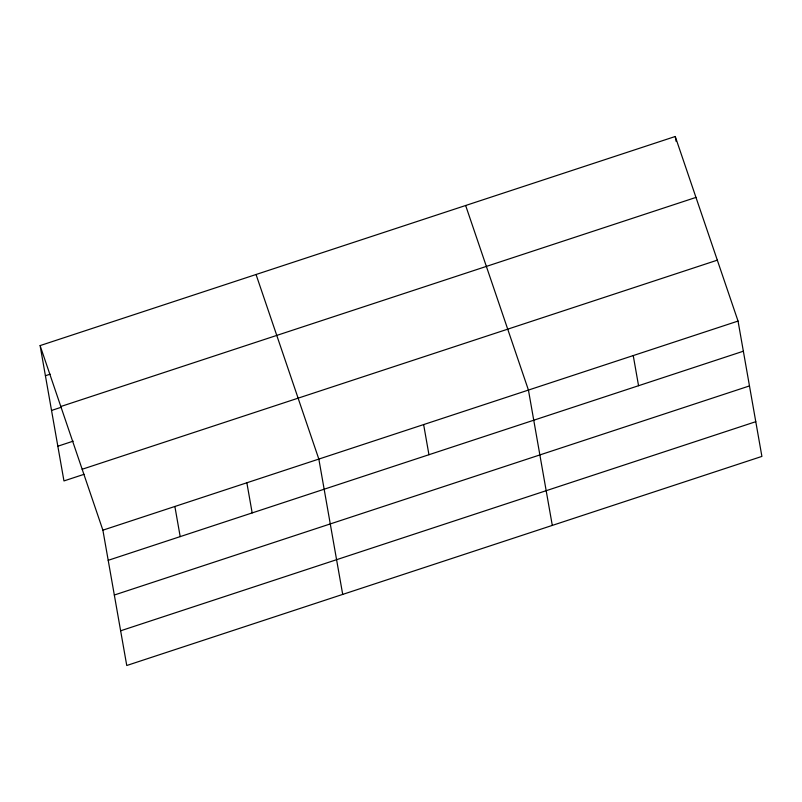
<?xml version="1.0" encoding="UTF-8"?>
<svg xmlns="http://www.w3.org/2000/svg" width="802" height="802" viewBox="0 0 802 802"><rect width="100%" height="100%" fill="white"/><g stroke="black" fill="none" stroke-linecap="round" stroke-linejoin="round"><path stroke-width="1.2" d="M40.1 345.592L675.244 136.5L738.04 321.071L761.9 456.408L126.756 665.5L102.887 530.172L40.1 345.592L63.959 480.929L84.02 474.323M45.413 375.737L50.135 374.183M60.822 406.504L695.966 197.412M51.539 410.454L60.972 407.346M57.844 446.213L73.182 441.16M82.165 469.26L717.319 260.169M102.887 530.172L738.04 321.071M108.2 560.317L743.354 351.216M114.325 595.024L749.469 385.932M120.631 630.793L755.775 421.692M465.651 205.502L528.438 390.073L552.297 525.41M256.049 274.505L318.835 459.075L342.705 594.412M675.244 136.5L676.096 141.322M633.239 355.577L638.552 385.722M423.636 424.579L428.95 454.724M246.856 482.774L252.169 512.919M174.876 506.473L180.189 536.618"/></g></svg>
